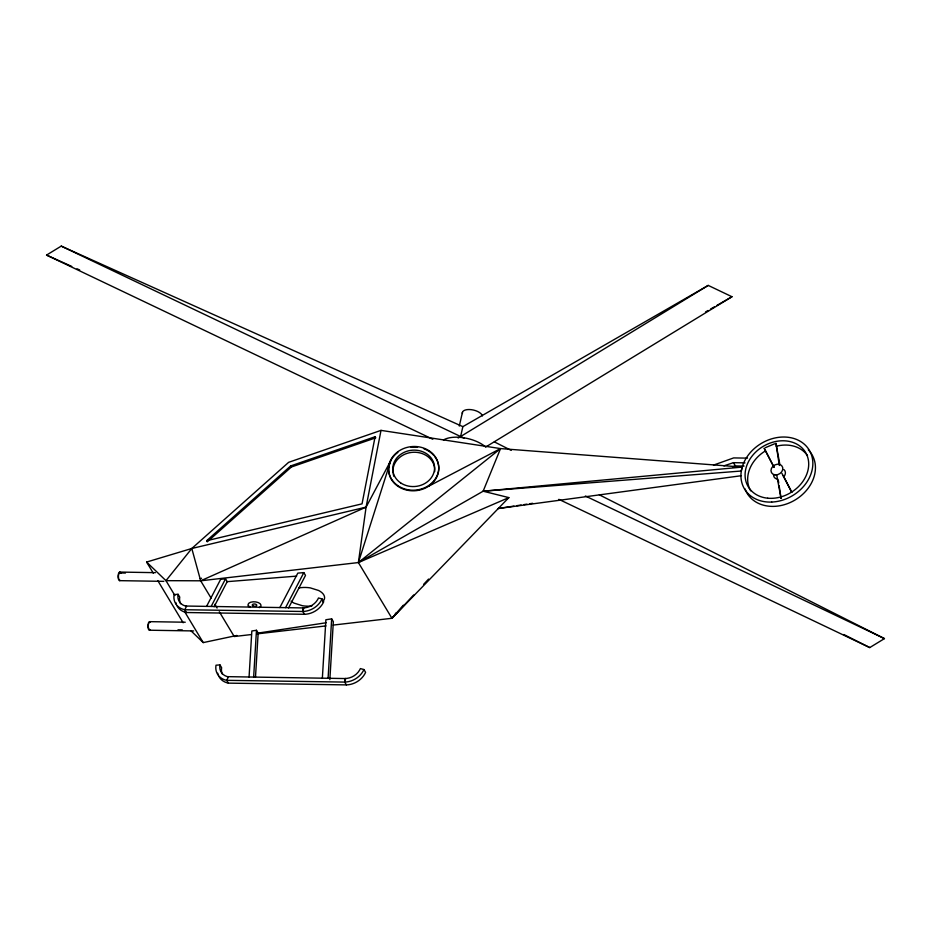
<?xml version="1.0" encoding="UTF-8"?>
<svg xmlns="http://www.w3.org/2000/svg" width="931" height="931" viewBox="0 0 931 931"><rect width="100%" height="100%" fill="white"/><g stroke="black" fill="none" stroke-linecap="round" stroke-linejoin="round"><path stroke-width="1.4" d="M249.066 677L251.836 630.985L256.467 630.287L258.155 633.08L255.501 677.023M253.651 677.07L256.467 630.287M322.359 678.175L325.885 619.743L331.669 618.871L333.345 621.664L329.853 679.618M328.084 678.268L331.669 618.871M322.045 598.936A18.55 14.954 -31 0 1 302.819 611.481L184.804 609.735A18.55 14.954 -31 0 1 174.109 594.595L178.054 594.281L177.879 595.852A14.384 11.591 -31 0 0 184.955 605.86L186.526 606.267L184.804 609.735L186.479 612.528L304.507 614.274A18.55 14.954 -31 0 0 323.732 601.729L322.045 598.936L318.495 597.97L317.727 599.494A14.384 11.591 -31 0 1 305.007 607.78L303.273 607.908L302.819 611.481L304.507 614.274M363.94 669.552A18.55 14.954 -31 0 1 344.714 682.086L226.687 680.34A18.55 14.954 -31 0 1 216.004 665.211L219.949 664.897L219.774 666.468A14.384 11.591 -31 0 0 226.838 676.476L228.409 676.872L226.687 680.34L228.374 683.133L346.39 684.89A18.55 14.954 -31 0 0 365.615 672.345L363.94 669.552L360.39 668.586L359.61 670.099A14.384 11.591 -31 0 1 346.902 678.396L345.168 678.513L344.714 682.086L346.39 684.89M506.557 499.377L508.85 497.608L358.388 562.557L366.081 507.127L381.012 430.378L500.541 448.591L742.205 467.094L741.309 471.016L483.142 491.207L358.388 562.557L200.677 580.804L165.962 580.665L146.609 562.056L191.798 548.487L366.081 507.127L390.764 460.647L358.388 562.557L391.939 618.289L508.85 497.608L483.142 491.207L500.541 448.591L428.539 486.261M375.1 436.732L362.043 503.846L206.635 540.725L207.287 541.807L291.368 467.001L375.763 437.814L375.1 436.732L290.716 465.919L206.635 540.725M459.309 426.061L462.451 412.258M460.612 436.523L462.858 426.654L708.235 285.41L731.975 296.733L485.586 447.089M302.819 611.481L303.774 607.943L185.641 606.034M344.714 682.086L345.657 678.559L227.525 676.651M206.566 606.372L220.694 579.245L225.523 578.861L227.199 581.654L214.13 606.733M211.139 606.453L225.523 578.861M279.847 607.559L297.804 573.112L303.832 572.623L305.508 575.416L288.563 607.943M285.573 607.652L303.832 572.623M322.557 601.868L324.174 599.657A17.91 9.229 3.9 0 0 318.658 590.498L310.291 587.88A18.422 9.496 3.9 0 0 298.653 587.996M394.604 614.867L396.373 612.586M381.012 430.378L288.645 462.323L191.798 548.487L165.962 580.665L174.912 595.526M333.147 625.085L391.939 618.289L403.367 605.208M391.939 618.289L413.713 594.967M423.617 584.365L428.574 579.07M358.388 562.557L500.541 448.591M432.822 439.257L46.55 255.082L61.248 246.11L462.858 426.654M458.168 438.024L708.235 285.41M558.856 499.342L869.752 647.58L884.45 638.608L599.343 494.838M705.547 311.943L708.06 310.489M710.574 309.045L714.356 306.869M716.87 305.426L731.975 296.733M211.116 598.144L200.677 580.804L366.081 507.127M765.445 447.636L774.615 443.796M236.905 635.454L203.237 642.599L191.018 630.857M713.483 465.116L733.663 457.912L747.512 458.133M200.118 578.745L201.55 578.244M723.899 465.861L733.442 462.672L744.986 462.858M732.674 466.838L735.397 465.931L744.067 466.07M257.794 633.127L326.141 622.758M498.225 508.466L513.993 506.103M516.868 505.673L521.162 505.021M524.037 504.59L526.899 504.16M529.762 503.729L532.637 503.299M498.236 508.535L741.053 475.753M251.428 634.535L234.228 636.525L219.32 611.76M257.165 633.871L325.978 625.911M483.142 491.207L742.205 467.094M226.664 581.7L296.628 576.126M119.738 572.076L155.407 572.658M119.727 572.937L125.441 573.03M119.599 580.653L163.821 581.363M149.577 621.652L185.246 622.222M177.984 629.822L182.267 629.891M149.437 630.217L193.66 630.939M46.55 255.082L71.745 266.417M77.04 268.791L79.694 269.99M61.248 246.11L464.36 438.315M585.366 496.002L884.45 638.608M494.373 441.899L511.224 450.395M843.835 634.511L869.752 647.58M248.333 605.86L250.16 607.419L248.333 605.86A6.505 3.352 3.9 0 1 255.897 601.926A6.505 3.352 3.9 0 1 259.33 607.64M733.442 462.672L735.397 465.931M290.716 465.919L291.368 467.001M214.84 604.335L217.086 608.048M178.054 594.281L179.741 597.074L179.567 598.645A14.384 11.591 -31 0 0 180.626 603.754M219.949 664.897L221.625 667.69L221.45 669.261A14.384 11.591 -31 0 0 222.521 674.37M184.606 611.632L203.237 642.599M146.609 562.056L153.324 573.205M157.804 580.641L183.151 622.758M781.924 473.402L791.757 492.243M773.964 467.025L764.142 448.183L774.045 467.432M783.157 475.508L791.746 492.185M191.798 548.487L200.677 580.804M779.864 464.557L775.93 443.237L779.328 465.465M776.815 475.543L781.016 498.283M778.304 480.256L778.735 483.026M779.154 485.807L781.062 498.306M434.696 456.504A25.102 21.832 -5.2 0 1 428.19 486.482A25.102 21.832 -5.2 0 1 393.743 482.607A25.102 21.832 -5.2 0 1 397.863 452.361M411.002 447.287A25.102 21.832 -5.2 0 1 417.542 447.264M423.838 448.73A25.102 21.832 -5.2 0 1 433.951 455.596M393.918 476.369A20.924 18.201 -5.2 0 1 393.266 474.054M393.08 472.89A20.924 18.201 -5.2 0 1 413.643 452.245A20.924 18.201 -5.2 0 1 434.684 471.598M808.306 449.836A37.752 30.432 -31 0 1 795.644 499.644A37.752 30.432 -31 0 1 745.044 488.926M750.7 490.846A33.423 26.941 -31 0 1 764.421 451.512M776.291 446.252A33.423 26.941 -31 0 1 807.514 455.678M783.809 469.503A6.226 5.027 -31 0 1 783.553 477.009M777.769 479.197A6.226 5.027 -31 0 1 773.556 474.705M443.447 439.991A25.626 11.987 12.8 0 1 485.214 446.624M462.404 413.527A10.253 4.795 12.8 0 1 471.249 409.663A10.253 4.795 12.8 0 1 482.374 415.913M150.217 629.659A4.283 1.548 -89.1 0 1 147.959 625.9A4.283 1.548 -89.1 0 1 150.345 622.245M149.449 629.368A3.433 1.245 -89.1 0 1 148.832 628.89M148.588 628.344A3.433 1.245 -89.1 0 1 148.46 624.201M148.669 623.491A3.433 1.245 -89.1 0 1 149.565 622.502M120.006 580.513A4.283 1.548 -89.1 0 1 118.19 575.218A4.283 1.548 -89.1 0 1 120.821 573.356M118.831 573.927A3.433 1.245 -89.1 0 1 120.052 573.065M119.61 579.792A3.433 1.245 -89.1 0 1 119.296 579.676M118.749 578.768A3.433 1.245 -89.1 0 1 118.621 574.625M186.479 612.528A18.55 14.954 -31 0 1 176.971 605.755M176.308 604.219A18.55 14.954 -31 0 1 175.854 602.601M228.374 683.133A18.55 14.954 -31 0 1 218.855 676.36M218.191 674.835A18.55 14.954 -31 0 1 217.738 673.206M291.054 601.123A17.91 9.229 3.9 0 0 294.115 603.137L302.482 605.744A18.422 9.496 3.9 0 0 311.897 605.976M771.706 502.065A37.752 30.432 -31 0 0 810.296 452.035A37.752 30.432 -31 0 0 748.675 454.561A37.752 30.432 -31 0 0 771.706 502.065M400.574 482.84A20.924 18.201 -5.2 0 0 434.323 470.679A20.924 18.201 -5.2 0 0 406.102 451.535A20.924 18.201 -5.2 0 0 400.574 482.84M767.726 498.201A33.423 26.941 -31 0 0 807.864 457.784A33.423 26.941 -31 0 0 755.088 452.675A33.423 26.941 -31 0 0 767.726 498.201M775.186 474.891A6.226 5.027 -31 0 0 782.668 467.362A6.226 5.027 -31 0 0 772.823 466.408A6.226 5.027 -31 0 0 775.186 474.891M397.956 485.738A25.102 21.832 -5.2 0 0 438.454 471.144A25.102 21.832 -5.2 0 0 404.589 448.172A25.102 21.832 -5.2 0 0 397.956 485.738M253.011 605.93A2.246 1.152 3.9 0 0 256.712 605.499A2.246 1.152 3.9 0 0 253.837 604.01A2.246 1.152 3.9 0 0 253.011 605.93"/></g></svg>
